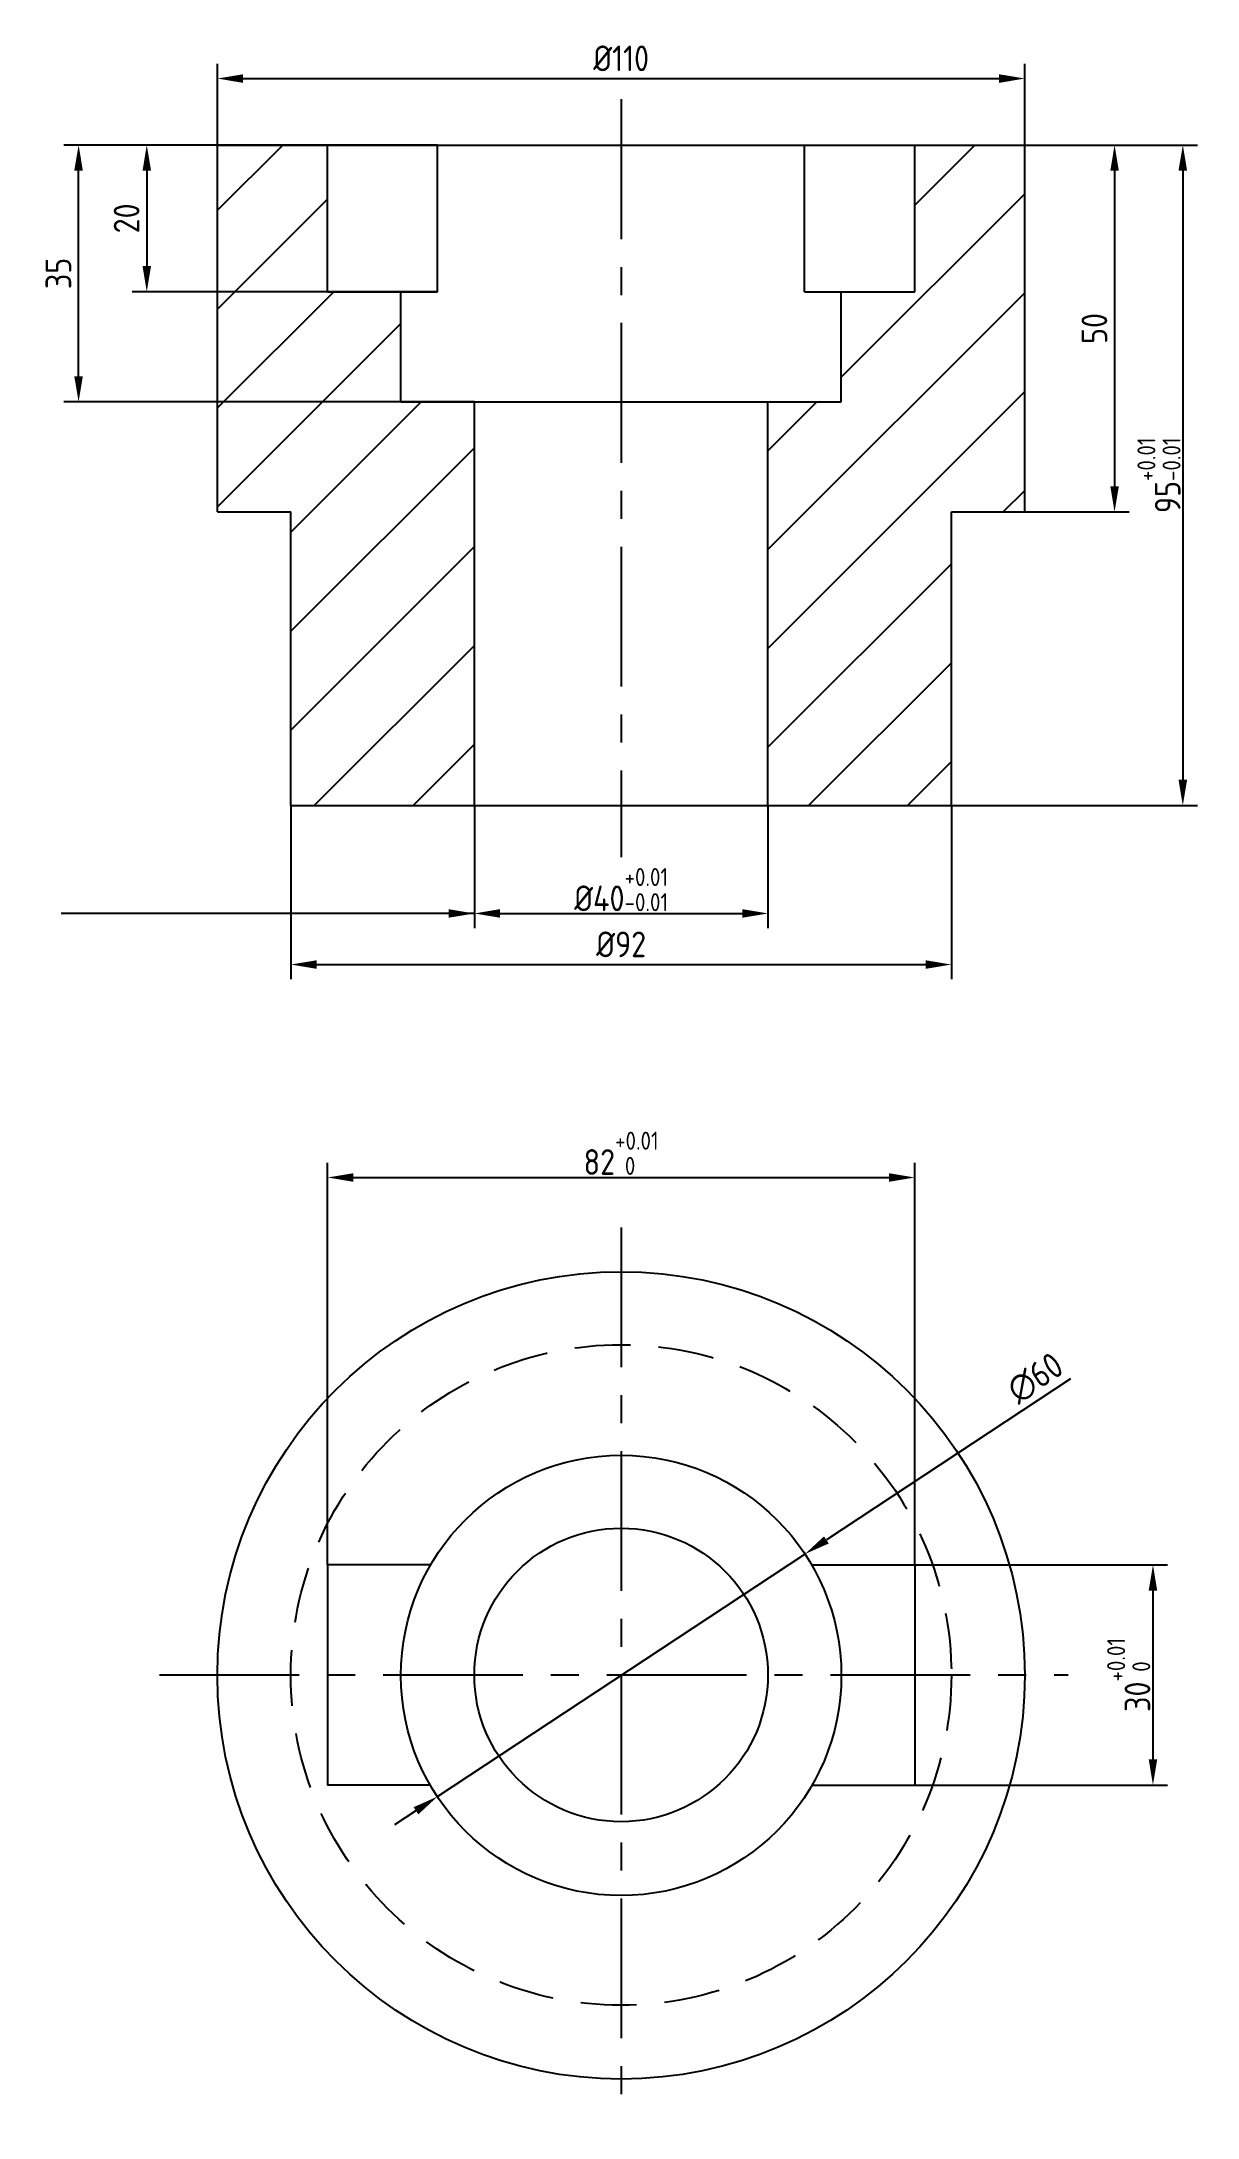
# Model space of a CAD drawing. Header units: millimetres. Extents: x 125 to 283, y 3 to 286.
import ezdxf

# ---------------------------------------------------------------- set-up
doc = ezdxf.new("R2010")
doc.units = ezdxf.units.MM
doc.header["$LTSCALE"] = 0.6
doc.linetypes.add('CENTER', pattern=[50.8, 31.75, -6.35, 6.35, -6.35])
doc.linetypes.add('DASHED', pattern=[19.05, 12.7, -6.35])
for name, color, linetype in [('点画线', 1, 'CENTER'), ('粗实线', 7, 'Continuous'), ('细实线', 5, 'Continuous'), ('虚线', 2, 'DASHED')]:
    doc.layers.add(name, color=color, linetype=linetype)
doc.styles.add('工程字35', font='gbenor.shx', dxfattribs={"height": 3.5, "bigfont": 'gbcbig.shx'})
doc.dimstyles.new('尺寸35', dxfattribs={"dimtxt": 3.5, "dimasz": 3.5, "dimexe": 2, "dimexo": 0, "dimgap": 1, "dimtad": 1, "dimdec": 0, "dimdsep": 46, "dimtxsty": '工程字35', "dimcen": 3.5, "dimaunit": 1, "dimadec": 0, "dimazin": 0, "dimtfac": 1, "dimtdec": 0, "dimtmove": 0, "dimatfit": 3, "dimfxl": 1, "dimarcsym": 0})

# ---------------------------------------------------------------- blocks, each defined once
blk = doc.blocks.new('*D0')
at = {"layer": 'Defpoints', "color": 0}
for p in [(259.03, 272.13), (259.03, 222.13), (271.26, 222.13)]:
    blk.add_point(p, dxfattribs=at)
at = {"layer": '细实线', "color": 0, "lineweight": -2}
for p, q in [((259.03, 272.13), (273.26, 272.13)), ((271.26, 268.63), (271.26, 225.63)), ((259.03, 222.13), (273.26, 222.13))]:
    blk.add_line(p, q, dxfattribs=at)
at = {"layer": '细实线', "color": 0}
for points in [[(270.68, 268.63), (271.84, 268.63), (271.26, 272.13)], [(270.68, 225.63), (271.84, 225.63), (271.26, 222.13)]]:
    blk.add_solid(points, dxfattribs=at)
at = {"layer": '细实线', "color": 0, "insert": (268.51, 247.13), "char_height": 3.5, "attachment_point": 5, "rotation": 90, "style": '工程字35'}
blk.add_mtext('50', dxfattribs=at)
blk = doc.blocks.new('*D1')
at = {"layer": 'Defpoints', "color": 0}
for p in [(259.03, 272.13), (249.03, 182.13), (280.56, 182.13)]:
    blk.add_point(p, dxfattribs=at)
at = {"layer": '细实线', "color": 0, "lineweight": -2}
for p, q in [((259.03, 272.13), (282.56, 272.13)), ((280.56, 268.63), (280.56, 185.63)), ((249.03, 182.13), (282.56, 182.13))]:
    blk.add_line(p, q, dxfattribs=at)
at = {"layer": '细实线', "color": 0}
for points in [[(279.97, 268.63), (281.14, 268.63), (280.56, 272.13)], [(279.97, 185.63), (281.14, 185.63), (280.56, 182.13)]]:
    blk.add_solid(points, dxfattribs=at)
at = {"layer": '细实线', "color": 0, "insert": (277.31, 227.13), "char_height": 3.5, "attachment_point": 5, "rotation": 90, "style": '工程字35'}
blk.add_mtext('95{\\H0.7x;\\S+0.01^ -0.01;}', dxfattribs=at)
blk = doc.blocks.new('*D2')
at = {"layer": 'Defpoints', "color": 0}
for p in [(179.03, 272.13), (139.4, 252.13), (179.03, 252.13)]:
    blk.add_point(p, dxfattribs=at)
at = {"layer": '细实线', "color": 0, "lineweight": -2}
for p, q in [((179.03, 272.13), (137.4, 272.13)), ((139.4, 268.63), (139.4, 255.63)), ((179.03, 252.13), (137.4, 252.13))]:
    blk.add_line(p, q, dxfattribs=at)
at = {"layer": '细实线', "color": 0}
for points in [[(138.82, 268.63), (139.98, 268.63), (139.4, 272.13)], [(138.82, 255.63), (139.98, 255.63), (139.4, 252.13)]]:
    blk.add_solid(points, dxfattribs=at)
at = {"layer": '细实线', "color": 0, "insert": (136.65, 262.13), "char_height": 3.5, "attachment_point": 5, "rotation": 90, "style": '工程字35'}
blk.add_mtext('20', dxfattribs=at)
blk = doc.blocks.new('*D3')
at = {"layer": 'Defpoints', "color": 0}
for p in [(130.11, 272.13), (164.03, 272.13), (184.03, 237.13)]:
    blk.add_point(p, dxfattribs=at)
at = {"layer": '细实线', "color": 0, "lineweight": -2}
for p, q in [((164.03, 272.13), (128.11, 272.13)), ((130.11, 240.63), (130.11, 268.63)), ((184.03, 237.13), (128.11, 237.13))]:
    blk.add_line(p, q, dxfattribs=at)
at = {"layer": '细实线', "color": 0}
for points in [[(129.52, 268.63), (130.69, 268.63), (130.11, 272.13)], [(129.52, 240.63), (130.69, 240.63), (130.11, 237.13)]]:
    blk.add_solid(points, dxfattribs=at)
at = {"layer": '细实线', "color": 0, "insert": (127.36, 254.63), "char_height": 3.5, "attachment_point": 5, "rotation": 90, "style": '工程字35'}
blk.add_mtext('35', dxfattribs=at)
blk = doc.blocks.new('*D4')
at = {"layer": 'Defpoints', "color": 0}
for p in [(259.03, 281.19), (149.03, 272.13), (259.03, 272.13)]:
    blk.add_point(p, dxfattribs=at)
at = {"layer": '细实线', "color": 0, "lineweight": -2}
for p, q in [((149.03, 272.13), (149.03, 283.19)), ((259.03, 272.13), (259.03, 283.19)), ((152.53, 281.19), (255.53, 281.19))]:
    blk.add_line(p, q, dxfattribs=at)
at = {"layer": '细实线', "color": 0}
for points in [[(152.53, 281.77), (152.53, 280.6), (149.03, 281.19)], [(255.53, 281.77), (255.53, 280.6), (259.03, 281.19)]]:
    blk.add_solid(points, dxfattribs=at)
at = {"layer": '细实线', "color": 0, "insert": (204.03, 283.94), "char_height": 3.5, "attachment_point": 5, "style": '工程字35'}
blk.add_mtext('%%c110', dxfattribs=at)
blk = doc.blocks.new('*D5')
at = {"layer": 'Defpoints', "color": 0}
for p in [(184.03, 182.13), (224.03, 182.13), (224.03, 167.42)]:
    blk.add_point(p, dxfattribs=at)
at = {"layer": '细实线', "color": 0, "lineweight": -2}
for p, q in [((184.03, 182.13), (184.03, 165.42)), ((224.03, 182.13), (224.03, 165.42)), ((187.53, 167.42), (220.53, 167.42))]:
    blk.add_line(p, q, dxfattribs=at)
at = {"layer": '细实线', "color": 0}
for points in [[(187.53, 168.01), (187.53, 166.84), (184.03, 167.42)], [(220.53, 168.01), (220.53, 166.84), (224.03, 167.42)]]:
    blk.add_solid(points, dxfattribs=at)
at = {"layer": '细实线', "color": 0, "insert": (204.03, 170.67), "char_height": 3.5, "attachment_point": 5, "style": '工程字35'}
blk.add_mtext('%%C40{\\H0.7x;\\S+0.01^ -0.01;}', dxfattribs=at)
blk = doc.blocks.new('*D6')
at = {"layer": 'Defpoints', "color": 0}
for p in [(159.03, 182.13), (249.03, 182.13), (249.03, 160.46)]:
    blk.add_point(p, dxfattribs=at)
at = {"layer": '细实线', "color": 0, "lineweight": -2}
for p, q in [((159.03, 182.13), (159.03, 158.46)), ((249.03, 182.13), (249.03, 158.46)), ((162.53, 160.46), (245.53, 160.46))]:
    blk.add_line(p, q, dxfattribs=at)
at = {"layer": '细实线', "color": 0}
for points in [[(162.53, 161.04), (162.53, 159.88), (159.03, 160.46)], [(245.53, 161.04), (245.53, 159.88), (249.03, 160.46)]]:
    blk.add_solid(points, dxfattribs=at)
at = {"layer": '细实线', "color": 0, "insert": (204.03, 163.21), "char_height": 3.5, "attachment_point": 5, "style": '工程字35'}
blk.add_mtext('%%C92', dxfattribs=at)
blk = doc.blocks.new('*D7')
at = {"layer": 'Defpoints', "color": 0}
for p in [(244.03, 131.44), (164.03, 78.66), (244.03, 78.66)]:
    blk.add_point(p, dxfattribs=at)
at = {"layer": '细实线', "color": 0, "lineweight": -2}
for p, q in [((164.03, 78.66), (164.03, 133.44)), ((244.03, 78.66), (244.03, 133.44)), ((167.53, 131.44), (240.53, 131.44))]:
    blk.add_line(p, q, dxfattribs=at)
at = {"layer": '细实线', "color": 0}
for points in [[(167.53, 132.02), (167.53, 130.86), (164.03, 131.44)], [(240.53, 132.02), (240.53, 130.86), (244.03, 131.44)]]:
    blk.add_solid(points, dxfattribs=at)
at = {"layer": '细实线', "color": 0, "insert": (204.03, 134.74), "char_height": 3.5, "attachment_point": 5, "style": '工程字35'}
blk.add_mtext('82{\\H0.7x;\\S+0.01^  0;}', dxfattribs=at)
blk = doc.blocks.new('*D8')
at = {"layer": 'Defpoints', "color": 0}
for p in [(244.03, 78.66), (244.03, 48.66), (276.49, 48.66)]:
    blk.add_point(p, dxfattribs=at)
at = {"layer": '细实线', "color": 0, "lineweight": -2}
for p, q in [((244.03, 78.66), (278.49, 78.66)), ((276.49, 75.16), (276.49, 52.16)), ((244.03, 48.66), (278.49, 48.66))]:
    blk.add_line(p, q, dxfattribs=at)
at = {"layer": '细实线', "color": 0}
for points in [[(275.91, 75.16), (277.07, 75.16), (276.49, 78.66)], [(275.91, 52.16), (277.07, 52.16), (276.49, 48.66)]]:
    blk.add_solid(points, dxfattribs=at)
at = {"layer": '细实线', "color": 0, "insert": (273.19, 63.66), "char_height": 3.5, "attachment_point": 5, "rotation": 90, "style": '工程字35'}
blk.add_mtext('30{\\H0.7x;\\S+0.01^  0;}', dxfattribs=at)
blk = doc.blocks.new('*D9')
at = {"layer": 'Defpoints', "color": 0}
for p in [(229.07, 80.13), (179, 47.08)]:
    blk.add_point(p, dxfattribs=at)
at = {"layer": '细实线', "color": 0, "lineweight": -2}
for p, q in [((265.24, 104), (231.99, 82.06)), ((179, 47.08), (229.07, 80.13)), ((176.07, 45.15), (173.15, 43.22))]:
    blk.add_line(p, q, dxfattribs=at)
at = {"layer": '细实线', "color": 0}
for points in [[(231.67, 82.54), (232.32, 81.57), (229.07, 80.13)], [(175.75, 45.64), (176.4, 44.66), (179, 47.08)]]:
    blk.add_solid(points, dxfattribs=at)
at = {"layer": '细实线', "color": 0, "insert": (260.45, 104.13), "char_height": 3.5, "attachment_point": 5, "rotation": 33.425, "style": '工程字35'}
blk.add_mtext('∅60', dxfattribs=at)

msp = doc.modelspace()

# ---------------------------------------------------------------- hatches: boundary and pattern name
at = {"layer": '细实线'}
h = msp.add_hatch(dxfattribs=at)
h.set_pattern_fill('ANSI31', color=256, scale=3, style=0)
h.set_pattern_definition([(45, (124.034, -4.225), (-6.7352, 6.7352), [])])
h.paths.add_polyline_path([(234.03, 252.13), (234.03, 237.13), (224.03, 237.13), (224.03, 182.13), (249.03, 182.13), (249.03, 222.13), (259.03, 222.13), (259.03, 272.13), (244.03, 272.13), (244.03, 252.13)])
h.paths.add_polyline_path([(159.03, 182.13), (184.03, 182.13), (184.03, 237.13), (174.03, 237.13), (174.03, 252.13), (164.03, 252.13), (164.03, 272.13), (149.03, 272.13), (149.03, 222.13), (159.03, 222.13)])

# ---------------------------------------------------------------- linework, layer by layer
for p, q in [((164.03, 78.66), (164.03, 48.66)), ((244.03, 78.66), (244.03, 48.66))]:
    msp.add_line(p, q)
at = {"layer": '点画线'}
for p, q in [((204.03, 278.36), (204.03, 175.07)), ((204.03, 124.65), (204.03, 3.36)), ((141.11, 63.66), (264.94, 63.66))]:
    msp.add_line(p, q, dxfattribs=at)
at = {"layer": '粗实线'}
for p, q in [((149.03, 272.13), (259.03, 272.13)), ((149.03, 222.13), (149.03, 272.13)), ((164.03, 252.13), (164.03, 272.13)), ((179.03, 252.13), (179.03, 272.13)), ((229.03, 252.13), (229.03, 272.13)), ((244.03, 252.13), (244.03, 272.13)), ((259.03, 222.13), (259.03, 272.13)), ((164.03, 252.13), (179.03, 252.13)), ((174.03, 237.13), (174.03, 252.13)), ((229.03, 252.13), (244.03, 252.13)), ((234.03, 237.13), (234.03, 252.13)), ((174.03, 237.13), (234.03, 237.13)), ((184.03, 182.13), (184.03, 237.13)), ((224.03, 182.13), (224.03, 237.13)), ((149.03, 222.13), (159.03, 222.13)), ((159.03, 182.13), (159.03, 222.13)), ((249.03, 182.13), (249.03, 222.13)), ((249.03, 222.13), (259.03, 222.13)), ((159.03, 182.13), (249.03, 182.13)), ((178.08, 78.66), (164.03, 78.66)), ((164.03, 78.66), (164.03, 48.66)), ((229.98, 78.66), (244.03, 78.66)), ((244.03, 78.66), (244.03, 48.66)), ((178.02, 48.66), (164.03, 48.66)), ((230.05, 48.66), (244.03, 48.66))]:
    msp.add_line(p, q, dxfattribs=at)
for centre, radius in [((204.03, 63.6), 55), ((204.03, 63.6), 30), ((204.03, 63.66), 20)]:
    msp.add_circle(centre, radius, dxfattribs=at)
at = {"layer": '虚线'}
msp.add_circle((204.03, 63.66), 45, dxfattribs=at)

# ---------------------------------------------------------------- dimensions: what is measured, and where the dimension line sits
at = {"layer": '细实线'}
for base, p1, p2, text, picture, middle in [((259.03, 281.19), (149.03, 272.13), (259.03, 272.13), '%%c110', '*D4', (204.03, 283.94)), ((249.03, 160.46), (159.03, 182.13), (249.03, 182.13), '%%C92', '*D6', (204.03, 163.21)), ((224.03, 167.42), (184.03, 182.13), (224.03, 182.13), '%%C40{\\H0.7x;\\S+0.01^ -0.01;}', '*D5', (204.03, 170.67)), ((244.03, 131.44), (164.03, 78.66), (244.03, 78.66), '82{\\H0.7x;\\S+0.01^  0;}', '*D7', (204.03, 134.74))]:
    dim = msp.add_linear_dim(base=base, p1=p1, p2=p2, text=text, dimstyle='尺寸35', dxfattribs=at)
    dim.commit()
    dim.dimension.update_dxf_attribs({"geometry": picture, "text_midpoint": middle})
for base, p1, p2, picture, middle in [((130.11, 272.13), (184.03, 237.13), (164.03, 272.13), '*D3', (127.36, 254.63)), ((139.4, 252.13), (179.03, 272.13), (179.03, 252.13), '*D2', (136.65, 262.13)), ((271.26, 222.13), (259.03, 272.13), (259.03, 222.13), '*D0', (268.51, 247.13))]:
    dim = msp.add_linear_dim(base=base, p1=p1, p2=p2, angle=90, dimstyle='尺寸35', dxfattribs=at)
    dim.commit()
    dim.dimension.update_dxf_attribs({"geometry": picture, "text_midpoint": middle})
for base, p1, p2, text, picture, middle in [((280.56, 182.13), (259.03, 272.13), (249.03, 182.13), '95{\\H0.7x;\\S+0.01^ -0.01;}', '*D1', (277.31, 227.13)), ((276.49, 48.66), (244.03, 78.66), (244.03, 48.66), '<>{\\H0.7x;\\S+0.01^  0;}', '*D8', (273.19, 63.66))]:
    dim = msp.add_linear_dim(base=base, p1=p1, p2=p2, angle=90, text=text, dimstyle='尺寸35', dxfattribs=at)
    dim.commit()
    dim.dimension.update_dxf_attribs({"geometry": picture, "text_midpoint": middle})
dim = msp.add_diameter_dim_2p(p1=(179, 47.08), p2=(229.07, 80.13), dimstyle='尺寸35', dxfattribs=at)
dim.commit()
dim.dimension.update_dxf_attribs({"geometry": '*D9', "text_midpoint": (261.97, 101.84), "dimtype": 163})

# ---------------------------------------------------------------- leaders
msp.add_leader([(184.03, 167.42), (127.74, 167.42)], dimstyle='尺寸35', override={"dimgap": 1, "dimtad": 0}, dxfattribs=at)

doc.saveas('drawing.dxf')
